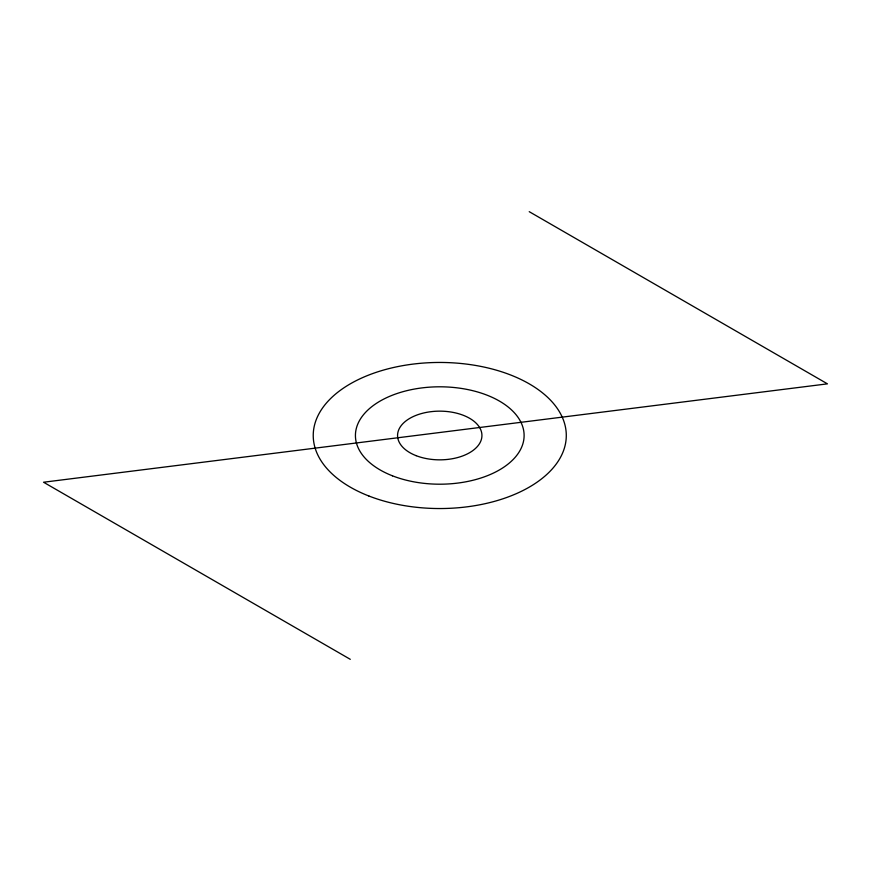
<?xml version="1.0" encoding="UTF-8"?>
<svg xmlns="http://www.w3.org/2000/svg" width="871" height="871" viewBox="0 0 871 871"><rect width="100%" height="100%" fill="white"/><g stroke="black" fill="none" stroke-linecap="round" stroke-linejoin="round"><path stroke-width="1.31" d="M529.23 211.675L827.45 383.85L43.55 482.229L350.294 659.325M368.847 495.991A126.524 73.044 0 0 0 565.965 440.715A126.524 73.044 0 0 0 384.481 369.794A126.524 73.044 0 0 0 368.847 495.991M392.483 475.827A84.345 48.7 0 0 0 523.896 438.973A84.345 48.7 0 0 0 402.903 391.7A84.345 48.7 0 0 0 392.483 475.827M416.12 455.664A42.178 24.344 0 0 0 481.826 437.242A42.178 24.344 0 0 0 421.335 413.594A42.178 24.344 0 0 0 416.12 455.664"/></g></svg>
